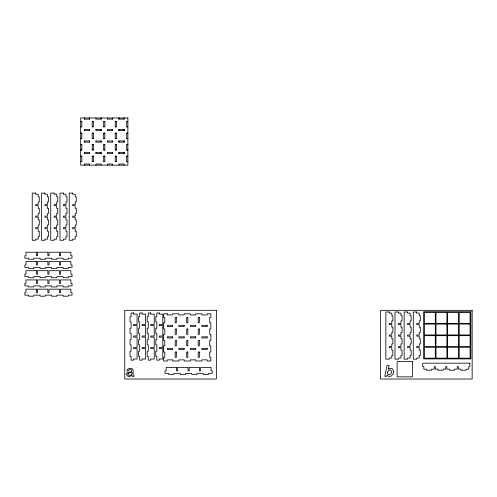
<?xml version="1.0" encoding="UTF-8"?>
<svg xmlns="http://www.w3.org/2000/svg" width="497" height="497" viewBox="0 0 497 497"><rect width="100%" height="100%" fill="white"/><g stroke="black" fill="none" stroke-linecap="round" stroke-linejoin="round"><path stroke-width="0.75" d="M112.701 119.106L107.358 119.106L107.433 117.975M80.688 121.622L81.819 121.622L81.819 126.971L80.688 126.89M127.866 121.622L126.735 121.622L126.735 126.971M80.688 121.703L81.819 121.703M92.2 121.703L93.33 121.703M103.711 121.703L104.842 121.703M115.223 121.703L116.354 121.703M126.735 121.703L127.866 121.703M92.2 126.89L93.33 126.971L93.33 121.622L92.2 121.622L92.2 126.971M103.711 126.89L104.842 126.971L104.842 121.622L103.711 121.622L103.711 126.971M115.223 126.89L116.354 126.971L116.354 121.622L115.223 121.622L115.223 126.971M126.735 126.89L127.866 126.971M95.846 129.487L101.189 129.487L101.189 130.618L95.846 130.618L95.927 129.487M112.701 129.487L107.358 129.487L107.433 130.618M107.358 130.618L112.701 130.618L112.626 129.487M80.688 133.134L81.819 133.134L81.819 138.477L80.688 138.477M127.866 133.134L126.735 133.134L126.735 138.477L127.866 138.477M80.688 133.215L81.819 133.215M92.2 133.215L93.33 133.215M103.711 133.215L104.842 133.215M115.223 133.215L116.354 133.215M126.735 133.215L127.866 133.215M80.688 138.402L81.819 138.402M92.2 138.402L93.33 138.402M103.711 138.402L104.842 138.402M115.223 138.402L116.354 138.402M126.735 138.402L127.866 138.402M95.846 140.999L101.189 140.999L101.189 142.13L95.846 142.13L95.927 140.999M107.358 140.999L112.701 140.999M80.688 144.646L81.819 144.646L81.819 149.988L80.688 149.988M127.866 144.646L126.735 144.646L126.735 149.988L127.866 149.988M80.688 144.726L81.819 144.726M92.2 144.726L93.33 144.726M103.711 144.726L104.842 144.726M115.223 144.726L116.354 144.726M126.735 144.726L127.866 144.726M80.688 149.914L81.819 149.914M92.2 149.914L93.33 149.914M103.711 149.914L104.842 149.914M115.223 149.914L116.354 149.914M126.735 149.914L127.866 149.914M95.846 152.511L101.189 152.511L101.189 153.641L95.846 153.641L95.927 152.511M112.701 152.511L107.358 152.511L107.433 153.641M107.358 153.641L112.701 153.641L112.626 152.511M80.688 156.157L81.819 156.157L81.819 161.5L80.688 161.5M127.866 156.157L126.735 156.157L126.735 161.5L127.866 161.5M80.688 156.238L81.819 156.238M92.2 156.238L93.33 156.238M103.711 156.238L104.842 156.238M115.223 156.238L116.354 156.238M126.735 156.238L127.866 156.238M80.688 161.426L81.819 161.426M92.2 161.426L93.33 161.426M103.711 161.426L104.842 161.426M115.223 161.426L116.354 161.426M126.735 161.426L127.866 161.426M124.213 117.975L124.213 119.106L118.87 119.106L118.87 117.975M124.138 117.975L124.138 119.106M124.138 129.487L124.138 130.618M124.138 140.999L124.138 142.13M124.138 152.511L124.138 153.641M124.138 165.153L124.138 164.022L118.945 164.022L118.945 165.153M118.945 117.975L118.945 119.106M118.945 129.487L118.945 130.618M118.945 140.999L118.945 142.13M118.945 152.511L118.945 153.641M112.701 117.975L112.626 119.106M112.626 140.999L112.701 142.13L107.358 142.13L107.433 140.999M112.626 165.153L112.626 164.022L107.433 164.022L107.433 165.153M101.189 117.975L101.189 119.106L95.846 119.106L95.927 117.975M101.115 117.975L101.115 119.106M101.115 129.487L101.115 130.618M101.115 140.999L101.115 142.13M101.115 152.511L101.115 153.641M101.115 165.153L101.115 164.022L95.927 164.022L95.927 165.153M89.677 117.975L89.677 119.106L84.335 119.106L84.335 117.975M89.603 117.975L89.603 119.106M89.603 129.487L89.603 130.618M89.603 140.999L89.603 142.13M89.603 152.511L89.603 153.641M89.603 165.153L89.603 164.022L84.415 164.022L84.415 165.153M84.415 117.975L84.415 119.106M84.415 129.487L84.415 130.618M84.415 140.999L84.415 142.13M84.415 152.511L84.415 153.641M393.494 371.613L392.916 374.235L391.201 376.08L388.666 376.428L386.977 375.086L386.716 376.304L384.759 376.304L387.001 365.531L389.145 365.531C387.554 372.502 388.151 367.538 391.381 368.364A2.41 2.41 0 0 1 392.835 369.277L393.494 371.613M126.679 373.775L126.828 375.378L128.201 376.428L129.99 376.477L131.947 375.359L132.245 376.272L133.563 376.502L133.954 376.353L133.954 375.359C131.425 375.136 134.693 370.029 132.221 368.786C130.32 367.91 126.934 368.414 126.928 371.011L128.207 371.011L128.798 369.843L130.152 369.532L131.326 369.762L131.891 370.83L131.102 371.669L127.449 372.601L126.679 373.775M387.629 372.16C386.455 376.658 392.91 374.564 391.263 370.967A1.329 1.329 0 0 0 389.828 369.911L388.356 370.613L387.629 372.16M128.04 373.856L128.108 374.819C129.642 376.477 132.736 374.576 131.873 372.352L128.766 373.092L128.04 373.856M127.866 117.975L80.688 117.975L80.688 165.153L127.866 165.153L127.866 117.975M89.677 129.487L84.335 129.487L84.335 130.618L89.677 130.618L89.677 129.487M124.213 129.487L118.87 129.487L118.87 130.618L124.213 130.618L124.213 129.487M93.33 133.134L92.2 133.134L92.2 138.477L93.33 138.477L93.33 133.134M104.842 133.134L103.711 133.134L103.711 138.477L104.842 138.477L104.842 133.134M116.354 133.134L115.223 133.134L115.223 138.477L116.354 138.477L116.354 133.134M89.677 140.999L84.335 140.999L84.335 142.13L89.677 142.13L89.677 140.999M124.213 140.999L118.87 140.999L118.87 142.13L124.213 142.13L124.213 140.999M93.33 144.646L92.2 144.646L92.2 149.988L93.33 149.988L93.33 144.646M104.842 144.646L103.711 144.646L103.711 149.988L104.842 149.988L104.842 144.646M116.354 144.646L115.223 144.646L115.223 149.988L116.354 149.988L116.354 144.646M89.677 152.511L84.335 152.511L84.335 153.641L89.677 153.641L89.677 152.511M124.213 152.511L118.87 152.511L118.87 153.641L124.213 153.641L124.213 152.511M93.33 156.157L92.2 156.157L92.2 161.5L93.33 161.5L93.33 156.157M104.842 156.157L103.711 156.157L103.711 161.5L104.842 161.5L104.842 156.157M116.354 156.157L115.223 156.157L115.223 161.5L116.354 161.5L116.354 156.157M35.666 193.091L32.23 193.091L32.23 240.262L35.666 240.262L35.666 239.132L38.201 239.132L38.201 236.541L39.251 236.541L39.251 231.347L38.201 231.347L38.201 228.75L35.666 228.75L35.666 227.62L38.201 227.62L38.201 225.029L39.251 225.029L39.251 219.836L38.201 219.836L38.201 217.239L35.666 217.239L35.666 216.108L38.201 216.108L38.201 213.517L39.251 213.517L39.251 208.324L38.201 208.324L38.201 205.727L35.666 205.727L35.666 204.602L38.201 204.602L38.201 202.006L39.251 202.006L39.251 196.812L38.201 196.812L38.201 194.215L35.666 194.215L35.666 193.091M44.916 193.091L41.481 193.091L41.481 240.262L44.916 240.262L44.916 239.132L47.451 239.132L47.451 236.541L48.501 236.541L48.501 231.347L47.451 231.347L47.451 228.75L44.916 228.75L44.916 227.62L47.451 227.62L47.451 225.029L48.501 225.029L48.501 219.836L47.451 219.836L47.451 217.239L44.916 217.239L44.916 216.108L47.451 216.108L47.451 213.517L48.501 213.517L48.501 208.324L47.451 208.324L47.451 205.727L44.916 205.727L44.916 204.602L47.451 204.602L47.451 202.006L48.501 202.006L48.501 196.812L47.451 196.812L47.451 194.215L44.916 194.215L44.916 193.091M54.167 193.091L50.731 193.091L50.731 240.262L54.167 240.262L54.167 239.132L56.701 239.132L56.701 236.541L57.758 236.541L57.758 231.347L56.701 231.347L56.701 228.75L54.167 228.75L54.167 227.62L56.701 227.62L56.701 225.029L57.758 225.029L57.758 219.836L56.701 219.836L56.701 217.239L54.167 217.239L54.167 216.108L56.701 216.108L56.701 213.517L57.758 213.517L57.758 208.324L56.701 208.324L56.701 205.727L54.167 205.727L54.167 204.602L56.701 204.602L56.701 202.006L57.758 202.006L57.758 196.812L56.701 196.812L56.701 194.215L54.167 194.215L54.167 193.091M63.417 193.091L59.982 193.091L59.982 240.262L63.417 240.262L63.417 239.132L65.952 239.132L65.952 236.541L67.008 236.541L67.008 231.347L65.952 231.347L65.952 228.75L63.417 228.75L63.417 227.62L65.952 227.62L65.952 225.029L67.008 225.029L67.008 219.836L65.952 219.836L65.952 217.239L63.417 217.239L63.417 216.108L65.952 216.108L65.952 213.517L67.008 213.517L67.008 208.324L65.952 208.324L65.952 205.727L63.417 205.727L63.417 204.602L65.952 204.602L65.952 202.006L67.008 202.006L67.008 196.812L65.952 196.812L65.952 194.215L63.417 194.215L63.417 193.091M72.674 193.091L69.238 193.091L69.238 240.262L72.674 240.262L72.674 239.132L75.209 239.132L75.209 236.541L76.258 236.541L76.258 231.347L75.209 231.347L75.209 228.75L72.674 228.75L72.674 227.62L75.209 227.62L75.209 225.029L76.258 225.029L76.258 219.836L75.209 219.836L75.209 217.239L72.674 217.239L72.674 216.108L75.209 216.108L75.209 213.517L76.258 213.517L76.258 208.324L75.209 208.324L75.209 205.727L72.674 205.727L72.674 204.602L75.209 204.602L75.209 202.006L76.258 202.006L76.258 196.812L75.209 196.812L75.209 194.215L72.674 194.215L72.674 193.091M36.362 252.215L25.981 252.215L25.981 255.725L24.85 255.725L24.85 258.185L28.577 258.185L28.577 259.241L33.765 259.241L33.765 258.185L40.089 258.185L40.089 259.241L45.277 259.241L45.277 258.185L51.601 258.185L51.601 259.241L56.788 259.241L56.788 258.185L63.107 258.185L63.107 259.241L68.3 259.241L68.3 258.185L72.028 258.185L72.028 255.725L70.897 255.725L70.897 252.215L60.516 252.215L60.516 255.725L59.385 255.725L59.385 252.215L49.004 252.215L49.004 255.725L47.874 255.725L47.874 252.215L37.492 252.215L37.492 255.725L36.362 255.725L36.362 252.215M36.362 261.453L25.981 261.453L25.981 264.963L24.85 264.963L24.85 267.423L28.577 267.423L28.577 268.473L33.765 268.473L33.765 267.423L40.089 267.423L40.089 268.473L45.277 268.473L45.277 267.423L51.601 267.423L51.601 268.473L56.788 268.473L56.788 267.423L63.107 267.423L63.107 268.473L68.3 268.473L68.3 267.423L72.028 267.423L72.028 264.963L70.897 264.963L70.897 261.453L60.516 261.453L60.516 264.963L59.385 264.963L59.385 261.453L49.004 261.453L49.004 264.963L47.874 264.963L47.874 261.453L37.492 261.453L37.492 264.963L36.362 264.963L36.362 261.453M36.362 270.691L25.981 270.691L25.981 274.201L24.85 274.201L24.85 276.661L28.577 276.661L28.577 277.711L33.765 277.711L33.765 276.661L40.089 276.661L40.089 277.711L45.277 277.711L45.277 276.661L51.601 276.661L51.601 277.711L56.788 277.711L56.788 276.661L63.107 276.661L63.107 277.711L68.3 277.711L68.3 276.661L72.028 276.661L72.028 274.201L70.897 274.201L70.897 270.691L60.516 270.691L60.516 274.201L59.385 274.201L59.385 270.691L49.004 270.691L49.004 274.201L47.874 274.201L47.874 270.691L37.492 270.691L37.492 274.201L36.362 274.201L36.362 270.691M36.362 279.929L25.981 279.929L25.981 283.439L24.85 283.439L24.85 285.893L28.577 285.893L28.577 286.949L33.765 286.949L33.765 285.893L40.089 285.893L40.089 286.949L45.277 286.949L45.277 285.893L51.601 285.893L51.601 286.949L56.788 286.949L56.788 285.893L63.107 285.893L63.107 286.949L68.3 286.949L68.3 285.893L72.028 285.893L72.028 283.439L70.897 283.439L70.897 279.929L60.516 279.929L60.516 283.439L59.385 283.439L59.385 279.929L49.004 279.929L49.004 283.439L47.874 283.439L47.874 279.929L37.492 279.929L37.492 283.439L36.362 283.439L36.362 279.929M36.362 289.161L25.981 289.161L25.981 292.677L24.85 292.677L24.85 295.131L28.577 295.131L28.577 296.187L33.765 296.187L33.765 295.131L40.089 295.131L40.089 296.187L45.277 296.187L45.277 295.131L51.601 295.131L51.601 296.187L56.788 296.187L56.788 295.131L63.107 295.131L63.107 296.187L68.3 296.187L68.3 295.131L72.028 295.131L72.028 292.677L70.897 292.677L70.897 289.161L60.516 289.161L60.516 292.677L59.385 292.677L59.385 289.161L49.004 289.161L49.004 292.677L47.874 292.677L47.874 289.161L37.492 289.161L37.492 292.677L36.362 292.677L36.362 289.161M216.363 310.321L124.759 310.321L124.759 379.025L216.363 379.025L216.363 310.321M472.15 310.321L380.547 310.321L380.547 379.025L472.15 379.025L472.15 310.321M470.839 311.725L423.661 311.725L423.661 358.902L470.839 358.902L470.839 311.725M389.288 311.986L385.852 311.986L385.852 359.163L389.288 359.163L389.288 358.033L391.822 358.033L391.822 355.436L392.878 355.436L392.878 350.248L391.822 350.248L391.822 347.651L389.288 347.651L389.288 346.521L391.822 346.521L391.822 343.924L392.878 343.924L392.878 338.737L391.822 338.737L391.822 336.14L389.288 336.14L389.288 335.009L391.822 335.009L391.822 332.412L392.878 332.412L392.878 327.225L391.822 327.225L391.822 324.628L389.288 324.628L389.288 323.497L391.822 323.497L391.822 320.9L392.878 320.9L392.878 315.713L391.822 315.713L391.822 313.116L389.288 313.116L389.288 311.986M398.432 311.986L394.997 311.986L394.997 359.163L398.432 359.163L398.432 358.033L400.967 358.033L400.967 355.436L402.023 355.436L402.023 350.248L400.967 350.248L400.967 347.651L398.432 347.651L398.432 346.521L400.967 346.521L400.967 343.924L402.023 343.924L402.023 338.737L400.967 338.737L400.967 336.14L398.432 336.14L398.432 335.009L400.967 335.009L400.967 332.412L402.023 332.412L402.023 327.225L400.967 327.225L400.967 324.628L398.432 324.628L398.432 323.497L400.967 323.497L400.967 320.9L402.023 320.9L402.023 315.713L400.967 315.713L400.967 313.116L398.432 313.116L398.432 311.986M407.577 311.986L404.142 311.986L404.142 359.163L407.577 359.163L407.577 358.033L410.112 358.033L410.112 355.436L411.168 355.436L411.168 350.248L410.112 350.248L410.112 347.651L407.577 347.651L407.577 346.521L410.112 346.521L410.112 343.924L411.168 343.924L411.168 338.737L410.112 338.737L410.112 336.14L407.577 336.14L407.577 335.009L410.112 335.009L410.112 332.412L411.168 332.412L411.168 327.225L410.112 327.225L410.112 324.628L407.577 324.628L407.577 323.497L410.112 323.497L410.112 320.9L411.168 320.9L411.168 315.713L410.112 315.713L410.112 313.116L407.577 313.116L407.577 311.986M416.722 311.986L413.287 311.986L413.287 359.163L416.722 359.163L416.722 358.033L419.257 358.033L419.257 355.436L420.313 355.436L420.313 350.248L419.257 350.248L419.257 347.651L416.722 347.651L416.722 346.521L419.257 346.521L419.257 343.924L420.313 343.924L420.313 338.737L419.257 338.737L419.257 336.14L416.722 336.14L416.722 335.009L419.257 335.009L419.257 332.412L420.313 332.412L420.313 327.225L419.257 327.225L419.257 324.628L416.722 324.628L416.722 323.497L419.257 323.497L419.257 320.9L420.313 320.9L420.313 315.713L419.257 315.713L419.257 313.116L416.722 313.116L416.722 311.986M435.297 312.458L424.395 312.458L424.395 323.361L435.297 323.361L435.297 312.458M446.896 312.458L435.999 312.458L435.999 323.361L446.896 323.361L446.896 312.458M458.501 312.458L447.598 312.458L447.598 323.361L458.501 323.361L458.501 312.458M470.106 312.458L459.203 312.458L459.203 323.361L470.106 323.361L470.106 312.458M133.55 312.992L131.096 312.992L131.096 316.713L130.04 316.713L130.04 321.907L131.096 321.907L131.096 328.225L130.04 328.225L130.04 333.419L131.096 333.419L131.096 339.737L130.04 339.737L130.04 344.93L131.096 344.93L131.096 351.249L130.04 351.249L130.04 356.442L131.096 356.442L131.096 360.163L133.55 360.163L133.55 359.039L137.066 359.039L137.066 348.652L133.55 348.652L133.55 347.527L137.066 347.527L137.066 337.14L133.55 337.14L133.55 336.015L137.066 336.015L137.066 325.634L133.55 325.634L133.55 324.504L137.066 324.504L137.066 314.123L133.55 314.123L133.55 312.992M142.136 312.992L139.676 312.992L139.676 316.713L138.62 316.713L138.62 321.907L139.676 321.907L139.676 328.225L138.62 328.225L138.62 333.419L139.676 333.419L139.676 339.737L138.62 339.737L138.62 344.93L139.676 344.93L139.676 351.249L138.62 351.249L138.62 356.442L139.676 356.442L139.676 360.163L142.136 360.163L142.136 359.039L145.646 359.039L145.646 348.652L142.136 348.652L142.136 347.527L145.646 347.527L145.646 337.14L142.136 337.14L142.136 336.015L145.646 336.015L145.646 325.634L142.136 325.634L142.136 324.504L145.646 324.504L145.646 314.123L142.136 314.123L142.136 312.992M150.715 312.992L148.255 312.992L148.255 316.713L147.199 316.713L147.199 321.907L148.255 321.907L148.255 328.225L147.199 328.225L147.199 333.419L148.255 333.419L148.255 339.737L147.199 339.737L147.199 344.93L148.255 344.93L148.255 351.249L147.199 351.249L147.199 356.442L148.255 356.442L148.255 360.163L150.715 360.163L150.715 359.039L154.225 359.039L154.225 348.652L150.715 348.652L150.715 347.527L154.225 347.527L154.225 337.14L150.715 337.14L150.715 336.015L154.225 336.015L154.225 325.634L150.715 325.634L150.715 324.504L154.225 324.504L154.225 314.123L150.715 314.123L150.715 312.992M159.295 312.992L156.835 312.992L156.835 316.713L155.785 316.713L155.785 321.907L156.835 321.907L156.835 328.225L155.785 328.225L155.785 333.419L156.835 333.419L156.835 339.737L155.785 339.737L155.785 344.93L156.835 344.93L156.835 351.249L155.785 351.249L155.785 356.442L156.835 356.442L156.835 360.163L159.295 360.163L159.295 359.039L162.805 359.039L162.805 348.652L159.295 348.652L159.295 347.527L162.805 347.527L162.805 337.14L159.295 337.14L159.295 336.015L162.805 336.015L162.805 325.634L159.295 325.634L159.295 324.504L162.805 324.504L162.805 314.123L159.295 314.123L159.295 312.992M167.327 313.812L163.675 313.812L163.675 317.54L164.805 317.54L164.805 322.733L163.675 322.733L163.675 329.051L164.805 329.051L164.805 334.239L163.675 334.239L163.675 340.563L164.805 340.563L164.805 345.75L163.675 345.75L163.675 352.075L164.805 352.075L164.805 357.262L163.675 357.262L163.675 360.99L167.327 360.99L167.327 359.859L172.67 359.859L172.67 360.99L178.839 360.99L178.839 359.859L184.182 359.859L184.182 360.99L190.351 360.99L190.351 359.859L195.694 359.859L195.694 360.99L201.857 360.99L201.857 359.859L207.206 359.859L207.206 360.99L210.852 360.99L210.852 357.343L209.722 357.343L209.722 352L210.852 352L210.852 345.831L209.722 345.831L209.722 340.488L210.852 340.488L210.852 334.319L209.722 334.319L209.722 328.977L210.852 328.977L210.852 322.808L209.722 322.808L209.722 317.465L210.852 317.465L210.852 313.812L207.206 313.812L207.206 314.943L201.857 314.943L201.857 313.812L195.694 313.812L195.694 314.943L190.351 314.943L190.351 313.812L184.182 313.812L184.182 314.943L178.839 314.943L178.839 313.812L172.67 313.812L172.67 314.943L167.327 314.943L167.327 313.812M176.317 317.465L175.186 317.465L175.186 322.808L176.317 322.808L176.317 317.465M187.829 317.465L186.698 317.465L186.698 322.808L187.829 322.808L187.829 317.465M199.34 317.465L198.21 317.465L198.21 322.808L199.34 322.808L199.34 317.465M435.297 324.063L424.395 324.063L424.395 334.966L435.297 334.966L435.297 324.063M446.896 324.063L435.999 324.063L435.999 334.966L446.896 334.966L446.896 324.063M458.501 324.063L447.598 324.063L447.598 334.966L458.501 334.966L458.501 324.063M470.106 324.063L459.203 324.063L459.203 334.966L470.106 334.966L470.106 324.063M172.67 325.324L167.327 325.324L167.327 326.454L172.67 326.454L172.67 325.324M184.182 325.324L178.839 325.324L178.839 326.454L184.182 326.454L184.182 325.324M195.694 325.324L190.351 325.324L190.351 326.454L195.694 326.454L195.694 325.324M207.206 325.324L201.857 325.324L201.857 326.454L207.206 326.454L207.206 325.324M176.317 328.977L175.186 328.977L175.186 334.319L176.317 334.319L176.317 328.977M187.829 328.977L186.698 328.977L186.698 334.319L187.829 334.319L187.829 328.977M199.34 328.977L198.21 328.977L198.21 334.319L199.34 334.319L199.34 328.977M435.297 335.668L424.395 335.668L424.395 346.564L435.297 346.564L435.297 335.668M446.896 335.668L435.999 335.668L435.999 346.564L446.896 346.564L446.896 335.668M458.501 335.668L447.598 335.668L447.598 346.564L458.501 346.564L458.501 335.668M470.106 335.668L459.203 335.668L459.203 346.564L470.106 346.564L470.106 335.668M172.67 336.836L167.327 336.836L167.327 337.966L172.67 337.966L172.67 336.836M184.182 336.836L178.839 336.836L178.839 337.966L184.182 337.966L184.182 336.836M195.694 336.836L190.351 336.836L190.351 337.966L195.694 337.966L195.694 336.836M207.206 336.836L201.857 336.836L201.857 337.966L207.206 337.966L207.206 336.836M176.317 340.488L175.186 340.488L175.186 345.831L176.317 345.831L176.317 340.488M187.829 340.488L186.698 340.488L186.698 345.831L187.829 345.831L187.829 340.488M199.34 340.488L198.21 340.488L198.21 345.831L199.34 345.831L199.34 340.488M435.297 347.266L424.395 347.266L424.395 358.169L435.297 358.169L435.297 347.266M446.896 347.266L435.999 347.266L435.999 358.169L446.896 358.169L446.896 347.266M458.501 347.266L447.598 347.266L447.598 358.169L458.501 358.169L458.501 347.266M470.106 347.266L459.203 347.266L459.203 358.169L470.106 358.169L470.106 347.266M172.67 348.347L167.327 348.347L167.327 349.478L172.67 349.478L172.67 348.347M184.182 348.347L178.839 348.347L178.839 349.478L184.182 349.478L184.182 348.347M195.694 348.347L190.351 348.347L190.351 349.478L195.694 349.478L195.694 348.347M207.206 348.347L201.857 348.347L201.857 349.478L207.206 349.478L207.206 348.347M176.317 352L175.186 352L175.186 357.343L176.317 357.343L176.317 352M187.829 352L186.698 352L186.698 357.343L187.829 357.343L187.829 352M199.34 352L198.21 352L198.21 357.343L199.34 357.343L199.34 352M412.386 361.567L397.122 361.567L397.122 376.838L412.386 376.838L412.386 361.567M469.876 363.177L422.705 363.177L422.705 366.612L423.835 366.612L423.835 369.147L426.426 369.147L426.426 370.203L431.62 370.203L431.62 369.147L434.216 369.147L434.216 366.612L435.347 366.612L435.347 369.147L437.938 369.147L437.938 370.203L443.131 370.203L443.131 369.147L445.728 369.147L445.728 366.612L446.859 366.612L446.859 369.147L449.45 369.147L449.45 370.203L454.643 370.203L454.643 369.147L457.24 369.147L457.24 366.612L458.371 366.612L458.371 369.147L460.961 369.147L460.961 370.203L466.155 370.203L466.155 369.147L468.752 369.147L468.752 366.612L469.876 366.612L469.876 363.177M176.528 367.376L166.147 367.376L166.147 370.886L165.016 370.886L165.016 373.346L168.744 373.346L168.744 374.403L173.931 374.403L173.931 373.346L180.249 373.346L180.249 374.403L185.443 374.403L185.443 373.346L191.761 373.346L191.761 374.403L196.955 374.403L196.955 373.346L203.273 373.346L203.273 374.403L208.467 374.403L208.467 373.346L212.194 373.346L212.194 370.886L211.063 370.886L211.063 367.376L200.682 367.376L200.682 370.886L199.552 370.886L199.552 367.376L189.171 367.376L189.171 370.886L188.04 370.886L188.04 367.376L177.659 367.376L177.659 370.886L176.528 370.886L176.528 367.376"/></g></svg>
